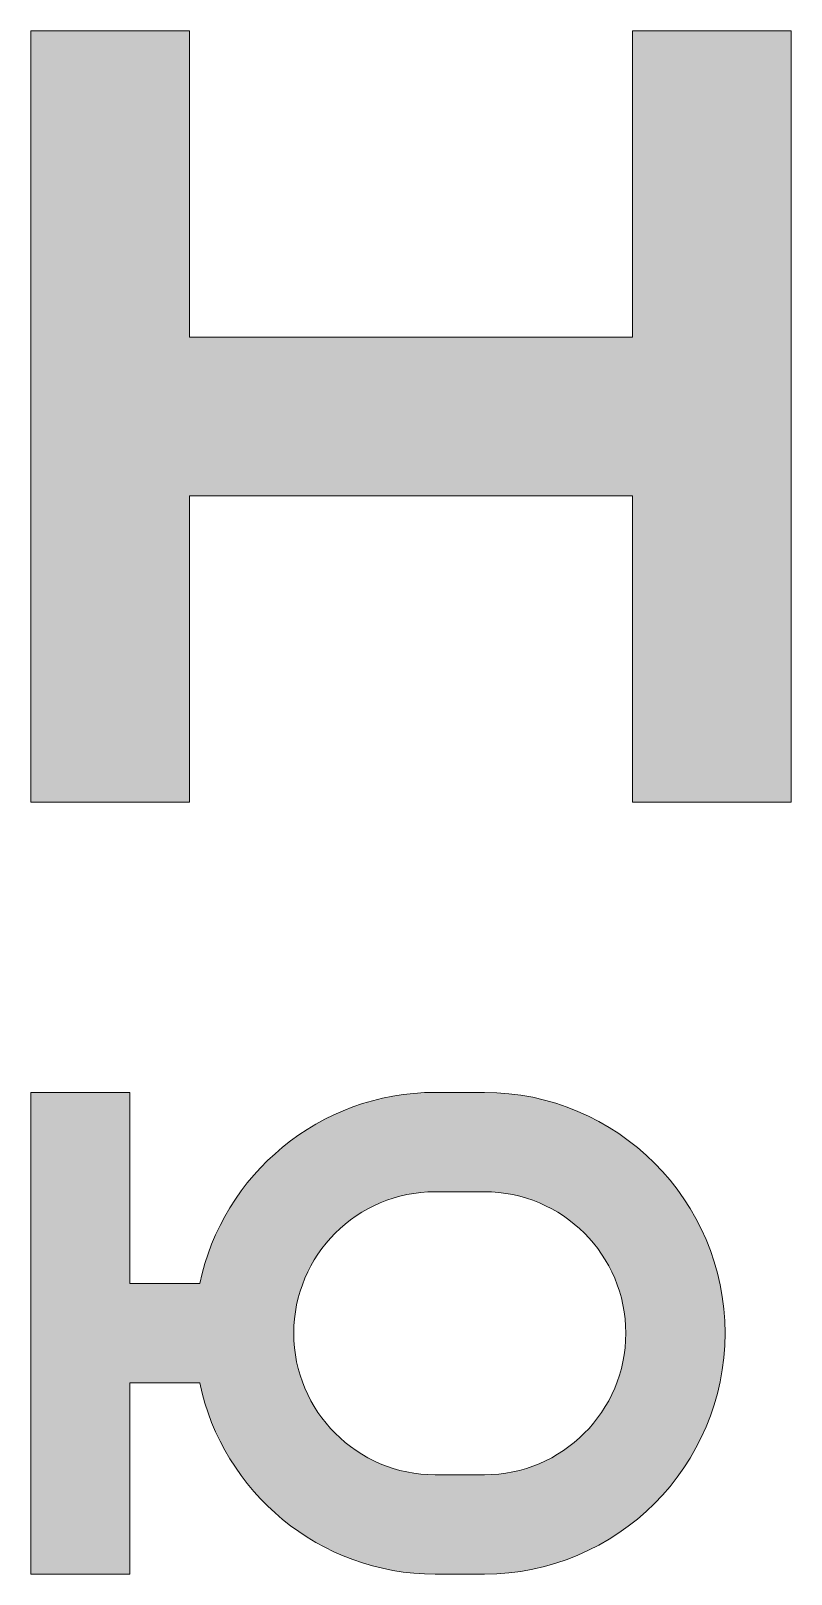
# Model space of a CAD drawing. Header units: millimetres. Extents: x -840 to 2694, y 0 to 584.
# Drawn here: x -663.88 to -659.03, y 7.42 to 17.24 of the extents above; entities that cross this region are included whole.
import ezdxf

# ---------------------------------------------------------------- set-up
doc = ezdxf.new("R2010")
doc.units = ezdxf.units.MM

# ---------------------------------------------------------------- blocks, each defined once
blk = doc.blocks.new('*U16')
at = {"lineweight": 0, "true_color": 0x141414}
h = blk.add_hatch(color=250, dxfattribs=at)
h.dxf.hatch_style = 1
h.paths.add_polyline_path([(0.9656, 4.8634), (-0.0455, 4.8634), (-0.0455, 2.9144), (-2.8649, 2.9144), (-2.8649, 4.8634), (-3.876, 4.8634), (-3.876, -0.0459), (-2.8649, -0.0459), (-2.8649, 1.9033), (-0.0455, 1.9033), (-0.0455, -0.0459), (0.9656, -0.0459)])
h = blk.add_hatch(color=250, dxfattribs=at)
h.dxf.hatch_style = 1
edge = h.paths.add_edge_path(flags=16)
edge.add_spline(control_points=[(-1.3008, -2.5256), (-1.3008, -2.5256), (-0.9882, -2.5256), (-0.9882, -2.5256), (-0.4911, -2.5256), (-0.0872, -2.9302), (-0.0872, -3.4266), (-0.0872, -3.9232), (-0.4918, -4.3277), (-0.9882, -4.3277), (-0.9882, -4.3277), (-1.3008, -4.3277), (-1.3008, -4.3277), (-1.798, -4.3277), (-2.2018, -3.9232), (-2.2018, -3.4266), (-2.2018, -2.9302), (-1.7973, -2.5256), (-1.3008, -2.5256)], knot_values=[0, 0, 0, 0, 1, 1, 1, 2, 2, 2, 3, 3, 3, 4, 4, 4, 5, 5, 5, 6, 6, 6, 6], degree=3, periodic=0)
edge = h.paths.add_edge_path()
edge.add_spline(control_points=[(-3.2446, -3.7427), (-3.2446, -3.7427), (-2.8007, -3.7427), (-2.8007, -3.7427), (-2.6548, -4.4369), (-2.038, -4.9597), (-1.3008, -4.9597), (-1.3008, -4.9597), (-0.9882, -4.9597), (-0.9882, -4.9597), (-0.1432, -4.9597), (0.5448, -4.2717), (0.5448, -3.4266), (0.5448, -2.5816), (-0.1432, -1.8936), (-0.9882, -1.8936), (-0.9882, -1.8936), (-1.3008, -1.8936), (-1.3008, -1.8936), (-2.038, -1.8936), (-2.6548, -2.4164), (-2.8007, -3.1106), (-2.8007, -3.1106), (-3.2446, -3.1106), (-3.2446, -3.1106), (-3.2446, -3.1106), (-3.2446, -1.8936), (-3.2446, -1.8936), (-3.2446, -1.8936), (-3.8759, -1.8936), (-3.8759, -1.8936), (-3.8759, -1.8936), (-3.8759, -4.9597), (-3.8759, -4.9597), (-3.8759, -4.9597), (-3.2446, -4.9597), (-3.2446, -4.9597), (-3.2446, -4.9597), (-3.2446, -3.7427), (-3.2446, -3.7427)], knot_values=[0, 0, 0, 0, 1, 1, 1, 2, 2, 2, 3, 3, 3, 4, 4, 4, 5, 5, 5, 6, 6, 6, 7, 7, 7, 8, 8, 8, 9, 9, 9, 10, 10, 10, 11, 11, 11, 12, 12, 12, 13, 13, 13, 13], degree=3, periodic=0)
at = {"color": 250, "lineweight": 0, "true_color": 0x141414}
blk.add_lwpolyline([(0.9656, -0.0459), (0.9656, 4.8634), (-0.0455, 4.8634), (-0.0455, 2.9144), (-2.8649, 2.9144), (-2.8649, 4.8634), (-3.876, 4.8634), (-3.876, -0.0459), (-2.8649, -0.0459), (-2.8649, 1.9033), (-0.0455, 1.9033), (-0.0455, -0.0459), (0.9656, -0.0459)], dxfattribs=at)
for points, knots in [([(-3.2446, -3.7427), (-3.2446, -3.7427), (-2.8007, -3.7427), (-2.8007, -3.7427), (-2.6548, -4.4369), (-2.038, -4.9597), (-1.3008, -4.9597), (-1.3008, -4.9597), (-0.9882, -4.9597), (-0.9882, -4.9597), (-0.1432, -4.9597), (0.5448, -4.2717), (0.5448, -3.4266), (0.5448, -2.5816), (-0.1432, -1.8936), (-0.9882, -1.8936), (-0.9882, -1.8936), (-1.3008, -1.8936), (-1.3008, -1.8936), (-2.038, -1.8936), (-2.6548, -2.4164), (-2.8007, -3.1106), (-2.8007, -3.1106), (-3.2446, -3.1106), (-3.2446, -3.1106), (-3.2446, -3.1106), (-3.2446, -1.8936), (-3.2446, -1.8936), (-3.2446, -1.8936), (-3.8759, -1.8936), (-3.8759, -1.8936), (-3.8759, -1.8936), (-3.8759, -4.9597), (-3.8759, -4.9597), (-3.8759, -4.9597), (-3.2446, -4.9597), (-3.2446, -4.9597), (-3.2446, -4.9597), (-3.2446, -3.7427), (-3.2446, -3.7427)], [0, 0, 0, 0, 1, 1, 1, 2, 2, 2, 3, 3, 3, 4, 4, 4, 5, 5, 5, 6, 6, 6, 7, 7, 7, 8, 8, 8, 9, 9, 9, 10, 10, 10, 11, 11, 11, 12, 12, 12, 13, 13, 13, 13]), ([(-1.3008, -2.5256), (-1.3008, -2.5256), (-0.9882, -2.5256), (-0.9882, -2.5256), (-0.4911, -2.5256), (-0.0872, -2.9302), (-0.0872, -3.4266), (-0.0872, -3.9232), (-0.4918, -4.3277), (-0.9882, -4.3277), (-0.9882, -4.3277), (-1.3008, -4.3277), (-1.3008, -4.3277), (-1.798, -4.3277), (-2.2018, -3.9232), (-2.2018, -3.4266), (-2.2018, -2.9302), (-1.7973, -2.5256), (-1.3008, -2.5256)], [0, 0, 0, 0, 1, 1, 1, 2, 2, 2, 3, 3, 3, 4, 4, 4, 5, 5, 5, 6, 6, 6, 6])]:
    blk.add_open_spline(points, degree=3, knots=knots, dxfattribs=at)
blk = doc.blocks.new('Штамп большой нижний текстовый')
blk.add_blockref('*U16', (-25, 7.5))

msp = doc.modelspace()

# ---------------------------------------------------------------- block references
at = {"color": 1}
msp.add_blockref('Штамп большой нижний текстовый', (-635, 4.8802), dxfattribs=at)

doc.saveas('drawing.dxf')
